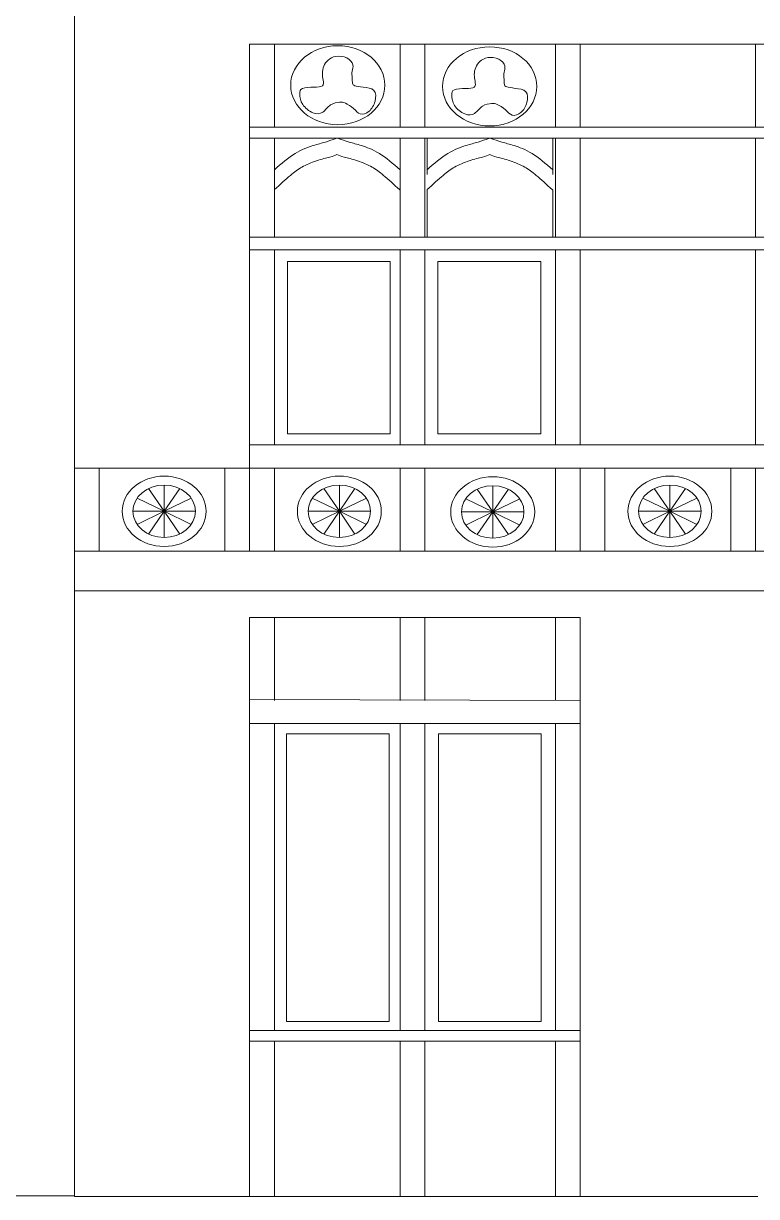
# Model space of a CAD drawing. Header units: centimetres. Extents: x -61 to 61, y -26 to 26.
# Drawn here: x -33.19 to -26.54, y 3.91 to 14.54 of the extents above; entities that cross this region are included whole.
import ezdxf

# ---------------------------------------------------------------- set-up
doc = ezdxf.new("R2010")
doc.units = ezdxf.units.CM
doc.header["$MEASUREMENT"] = 0
doc.layers.add('layer 1', color=7, linetype='Continuous')

msp = doc.modelspace()

# ---------------------------------------------------------------- linework, layer by layer
at = {"layer": 'layer 1', "color": 177, "lineweight": 9}
for points in [[(-32.72496, 3.90643), (-32.72496, 3.90643), (-32.72496, 15.18995), (-32.72496, 15.18995)], [(-31.13716, 14.34835), (-31.13716, 14.34835), (-30.91339, 14.34871), (-30.91339, 14.34871)], [(-30.91339, 14.34871), (-30.91339, 14.34871), (-30.91339, 13.59609), (-30.91339, 13.59609)], [(-29.77316, 14.34871), (-29.77316, 14.34871), (-30.91339, 14.34871), (-30.91339, 14.34871)], [(-29.77316, 14.34871), (-29.77316, 14.34871), (-29.77316, 13.59609), (-29.77316, 13.59609)], [(-29.77316, 14.34871), (-29.77316, 14.34871), (-29.54938, 14.34871), (-29.54938, 14.34871)], [(-29.54938, 14.34871), (-29.54938, 14.34871), (-29.54938, 13.59609), (-29.54938, 13.59609)], [(-28.36547, 14.34871), (-28.36547, 14.34871), (-29.54938, 14.34871), (-29.54938, 14.34871)], [(-28.36547, 14.34871), (-28.36547, 14.34871), (-28.36547, 13.59609), (-28.36547, 13.59609)], [(-28.36547, 14.34871), (-28.36547, 14.34871), (-28.1417, 14.34871), (-28.1417, 14.34871)], [(-28.1417, 14.34871), (-28.1417, 14.34871), (-28.1417, 13.59609), (-28.1417, 13.59609)], [(-26.55392, 14.34871), (-26.55392, 14.34871), (-26.55392, 13.59609), (-26.55392, 13.59609)], [(-31.13716, 14.34835), (-31.13716, 14.34835), (-31.13716, 13.59609), (-31.13716, 13.59609)], [(-31.13716, 13.59609), (-31.13716, 13.59609), (-19.19899, 13.59609), (-19.19899, 13.59609)], [(-31.13716, 13.59609), (-31.13716, 13.59609), (-31.13716, 13.4971), (-31.13716, 13.4971)], [(-31.13716, 13.4971), (-31.13716, 13.4971), (-31.13716, 12.59863), (-31.13716, 12.59863)], [(-31.13716, 13.4971), (-31.13716, 13.4971), (-19.19899, 13.4971), (-19.19899, 13.4971)], [(-30.91339, 13.4971), (-30.91339, 13.4971), (-30.91339, 12.59863), (-30.91339, 12.59863)], [(-29.77316, 13.4971), (-29.77316, 13.4971), (-29.77316, 12.59863), (-29.77316, 12.59863)], [(-29.54938, 13.4971), (-29.54938, 13.4971), (-29.54938, 12.59863), (-29.54938, 12.59863)], [(-28.36547, 13.4971), (-28.36547, 13.4971), (-28.36547, 12.59863), (-28.36547, 12.59863)], [(-28.1417, 13.4971), (-28.1417, 13.4971), (-28.1417, 12.59863), (-28.1417, 12.59863)], [(-26.55392, 13.4971), (-26.55392, 13.4971), (-26.55392, 12.59863), (-26.55392, 12.59863)], [(-31.13716, 12.59863), (-31.13716, 12.59863), (-19.19899, 12.59863), (-19.19899, 12.59863)], [(-31.13716, 12.59863), (-31.13716, 12.59863), (-31.13716, 12.4852), (-31.13716, 12.4852)], [(-31.13716, 12.4852), (-31.13716, 12.4852), (-31.13716, 10.71574), (-31.13716, 10.71574)], [(-31.13716, 12.4852), (-31.13716, 12.4852), (-19.19899, 12.4852), (-19.19899, 12.4852)], [(-30.91339, 12.4852), (-30.91339, 12.4852), (-30.91339, 10.71574), (-30.91339, 10.71574)], [(-29.77316, 12.4852), (-29.77316, 12.4852), (-29.77316, 10.71574), (-29.77316, 10.71574)], [(-29.54938, 12.4852), (-29.54938, 12.4852), (-29.54938, 10.71574), (-29.54938, 10.71574)], [(-28.36547, 12.4852), (-28.36547, 12.4852), (-28.36547, 10.71574), (-28.36547, 10.71574)], [(-28.1417, 12.4852), (-28.1417, 12.4852), (-28.1417, 10.71574), (-28.1417, 10.71574)], [(-26.55392, 12.4852), (-26.55392, 12.4852), (-26.55392, 10.71574), (-26.55392, 10.71574)], [(-31.13716, 10.71574), (-31.13716, 10.71574), (-18.97522, 10.71574), (-18.97522, 10.71574)], [(-31.13716, 10.71574), (-31.13716, 10.71574), (-31.13716, 10.50676), (-31.13716, 10.50676)], [(-31.13716, 10.50676), (-31.13716, 10.50676), (-32.72494, 10.50676), (-32.72494, 10.50676)], [(-32.50116, 10.50676), (-32.50116, 10.50676), (-32.50116, 9.75483), (-32.50116, 9.75483)], [(-31.36094, 10.50676), (-31.36094, 10.50676), (-31.36094, 9.75483), (-31.36094, 9.75483)], [(-31.13716, 10.50676), (-31.13716, 10.50676), (-31.13716, 9.75483), (-31.13716, 9.75483)], [(-31.13716, 10.50676), (-31.13716, 10.50676), (-17.61122, 10.50676), (-17.61122, 10.50676)], [(-30.91339, 10.50676), (-30.91339, 10.50676), (-30.91339, 9.75483), (-30.91339, 9.75483)], [(-29.77316, 10.50676), (-29.77316, 10.50676), (-29.77316, 9.75483), (-29.77316, 9.75483)], [(-29.54938, 10.50676), (-29.54938, 10.50676), (-29.54938, 9.75483), (-29.54938, 9.75483)], [(-28.36547, 10.50676), (-28.36547, 10.50676), (-28.36547, 9.75483), (-28.36547, 9.75483)], [(-28.1417, 10.50676), (-28.1417, 10.50676), (-28.1417, 9.75483), (-28.1417, 9.75483)], [(-27.91792, 10.50676), (-27.91792, 10.50676), (-27.91792, 9.75483), (-27.91792, 9.75483)], [(-26.7777, 10.50676), (-26.7777, 10.50676), (-26.7777, 9.75483), (-26.7777, 9.75483)], [(-26.55392, 10.50676), (-26.55392, 10.50676), (-26.55392, 9.75483), (-26.55392, 9.75483)], [(-31.91186, 10.11493), (-31.91186, 10.11493), (-32.05345, 10.32064), (-32.05345, 10.32064)], [(-31.91186, 10.11493), (-31.91186, 10.11493), (-31.91186, 10.35246), (-31.91186, 10.35246)], [(-31.91186, 10.11493), (-31.91186, 10.11493), (-31.77028, 10.32064), (-31.77028, 10.32064)], [(-30.32409, 10.11493), (-30.32409, 10.11493), (-30.46567, 10.32064), (-30.46567, 10.32064)], [(-30.32409, 10.11493), (-30.32409, 10.11493), (-30.32409, 10.35246), (-30.32409, 10.35246)], [(-30.32409, 10.11493), (-30.32409, 10.11493), (-30.18251, 10.32064), (-30.18251, 10.32064)], [(-28.93422, 10.10943), (-28.93422, 10.10943), (-29.0758, 10.31514), (-29.0758, 10.31514)], [(-28.93422, 10.10943), (-28.93422, 10.10943), (-28.93422, 10.34696), (-28.93422, 10.34696)], [(-28.93422, 10.10943), (-28.93422, 10.10943), (-28.79264, 10.31514), (-28.79264, 10.31514)], [(-27.32863, 10.11493), (-27.32863, 10.11493), (-27.47021, 10.32064), (-27.47021, 10.32064)], [(-27.32863, 10.11493), (-27.32863, 10.11493), (-27.32863, 10.35246), (-27.32863, 10.35246)], [(-27.32863, 10.11493), (-27.32863, 10.11493), (-27.18704, 10.32064), (-27.18704, 10.32064)], [(-31.91186, 10.11493), (-31.91186, 10.11493), (-32.15709, 10.2337), (-32.15709, 10.2337)], [(-31.91186, 10.11493), (-31.91186, 10.11493), (-31.66664, 10.2337), (-31.66664, 10.2337)], [(-30.32409, 10.11493), (-30.32409, 10.11493), (-30.56931, 10.2337), (-30.56931, 10.2337)], [(-30.32409, 10.11493), (-30.32409, 10.11493), (-30.07886, 10.2337), (-30.07886, 10.2337)], [(-28.93422, 10.10943), (-28.93422, 10.10943), (-29.17945, 10.22819), (-29.17945, 10.22819)], [(-28.93422, 10.10943), (-28.93422, 10.10943), (-28.689, 10.22819), (-28.689, 10.22819)], [(-27.32863, 10.11493), (-27.32863, 10.11493), (-27.57385, 10.2337), (-27.57385, 10.2337)], [(-27.32863, 10.11493), (-27.32863, 10.11493), (-27.0834, 10.2337), (-27.0834, 10.2337)], [(-31.91186, 10.11493), (-31.91186, 10.11493), (-32.19503, 10.11493), (-32.19503, 10.11493)], [(-31.91186, 10.11493), (-31.91186, 10.11493), (-32.15709, 9.99617), (-32.15709, 9.99617)], [(-31.91186, 10.11493), (-31.91186, 10.11493), (-32.05345, 9.90922), (-32.05345, 9.90922)], [(-31.91186, 10.11493), (-31.91186, 10.11493), (-31.91186, 9.8774), (-31.91186, 9.8774)], [(-31.91186, 10.11493), (-31.91186, 10.11493), (-31.77028, 9.90922), (-31.77028, 9.90922)], [(-31.91186, 10.11493), (-31.91186, 10.11493), (-31.66664, 9.99617), (-31.66664, 9.99617)], [(-31.91186, 10.11493), (-31.91186, 10.11493), (-31.6287, 10.11493), (-31.6287, 10.11493)], [(-30.32409, 10.11493), (-30.32409, 10.11493), (-30.60725, 10.11493), (-30.60725, 10.11493)], [(-30.32409, 10.11493), (-30.32409, 10.11493), (-30.56931, 9.99617), (-30.56931, 9.99617)], [(-30.32409, 10.11493), (-30.32409, 10.11493), (-30.46567, 9.90922), (-30.46567, 9.90922)], [(-30.32409, 10.11493), (-30.32409, 10.11493), (-30.32409, 9.8774), (-30.32409, 9.8774)], [(-30.32409, 10.11493), (-30.32409, 10.11493), (-30.18251, 9.90922), (-30.18251, 9.90922)], [(-30.32409, 10.11493), (-30.32409, 10.11493), (-30.07886, 9.99617), (-30.07886, 9.99617)], [(-30.32409, 10.11493), (-30.32409, 10.11493), (-30.04093, 10.11493), (-30.04093, 10.11493)], [(-28.93422, 10.10943), (-28.93422, 10.10943), (-29.21738, 10.10943), (-29.21738, 10.10943)], [(-28.93422, 10.10943), (-28.93422, 10.10943), (-29.17945, 9.99066), (-29.17945, 9.99066)], [(-28.93422, 10.10943), (-28.93422, 10.10943), (-29.0758, 9.90372), (-29.0758, 9.90372)], [(-28.93422, 10.10943), (-28.93422, 10.10943), (-28.93422, 9.8719), (-28.93422, 9.8719)], [(-28.93422, 10.10943), (-28.93422, 10.10943), (-28.79264, 9.90372), (-28.79264, 9.90372)], [(-28.93422, 10.10943), (-28.93422, 10.10943), (-28.689, 9.99066), (-28.689, 9.99066)], [(-28.93422, 10.10943), (-28.93422, 10.10943), (-28.65106, 10.10943), (-28.65106, 10.10943)], [(-27.32863, 10.11493), (-27.32863, 10.11493), (-27.61179, 10.11493), (-27.61179, 10.11493)], [(-27.32863, 10.11493), (-27.32863, 10.11493), (-27.57385, 9.99617), (-27.57385, 9.99617)], [(-27.32863, 10.11493), (-27.32863, 10.11493), (-27.47021, 9.90922), (-27.47021, 9.90922)], [(-27.32863, 10.11493), (-27.32863, 10.11493), (-27.32863, 9.8774), (-27.32863, 9.8774)], [(-27.32863, 10.11493), (-27.32863, 10.11493), (-27.18704, 9.90922), (-27.18704, 9.90922)], [(-27.32863, 10.11493), (-27.32863, 10.11493), (-27.0834, 9.99617), (-27.0834, 9.99617)], [(-27.32863, 10.11493), (-27.32863, 10.11493), (-27.04546, 10.11493), (-27.04546, 10.11493)], [(-31.13716, 9.75483), (-31.13716, 9.75483), (-32.72494, 9.75483), (-32.72494, 9.75483)], [(-31.13716, 9.75483), (-31.13716, 9.75483), (-17.61122, 9.75483), (-17.61122, 9.75483)], [(-32.72496, 9.39574), (-32.72496, 9.39574), (-17.61124, 9.39574), (-17.61124, 9.39574)], [(-31.13716, 4.56028), (-31.13716, 4.56028), (-31.13716, 9.15415), (-31.13716, 9.15415)], [(-31.13716, 9.15415), (-31.13716, 9.15415), (-28.1417, 9.15415), (-28.1417, 9.15415)], [(-30.91339, 8.40223), (-30.91339, 8.40223), (-30.91339, 9.15415), (-30.91339, 9.15415)], [(-29.77316, 8.40223), (-29.77316, 8.40223), (-29.77316, 9.15415), (-29.77316, 9.15415)], [(-29.54938, 8.40223), (-29.54938, 8.40223), (-29.54938, 9.15415), (-29.54938, 9.15415)], [(-28.36547, 8.40223), (-28.36547, 8.40223), (-28.36547, 9.15415), (-28.36547, 9.15415)], [(-28.1417, 8.40223), (-28.1417, 8.40223), (-28.1417, 9.15415), (-28.1417, 9.15415)], [(-30.91339, 6.42379), (-30.91339, 6.42379), (-30.91339, 8.19325), (-30.91339, 8.19325)], [(-29.77316, 6.42379), (-29.77316, 6.42379), (-29.77316, 8.19325), (-29.77316, 8.19325)], [(-29.54938, 6.42379), (-29.54938, 6.42379), (-29.54938, 8.19325), (-29.54938, 8.19325)], [(-28.36547, 6.42379), (-28.36547, 6.42379), (-28.36547, 8.19325), (-28.36547, 8.19325)], [(-28.1417, 6.42379), (-28.1417, 6.42379), (-28.1417, 8.19325), (-28.1417, 8.19325)], [(-30.91339, 6.42379), (-30.91339, 6.42379), (-30.91339, 6.31036), (-30.91339, 6.31036)], [(-29.77316, 6.42379), (-29.77316, 6.42379), (-29.77316, 6.31036), (-29.77316, 6.31036)], [(-29.54938, 6.42379), (-29.54938, 6.42379), (-29.54938, 6.31036), (-29.54938, 6.31036)], [(-28.36547, 6.42379), (-28.36547, 6.42379), (-28.36547, 6.31036), (-28.36547, 6.31036)], [(-28.1417, 6.42379), (-28.1417, 6.42379), (-28.1417, 6.31036), (-28.1417, 6.31036)], [(-30.91339, 5.41189), (-30.91339, 5.41189), (-30.91339, 6.31036), (-30.91339, 6.31036)], [(-29.77316, 5.41189), (-29.77316, 5.41189), (-29.77316, 6.31036), (-29.77316, 6.31036)], [(-29.54938, 5.41189), (-29.54938, 5.41189), (-29.54938, 6.31036), (-29.54938, 6.31036)], [(-28.36547, 5.41189), (-28.36547, 5.41189), (-28.36547, 6.31036), (-28.36547, 6.31036)], [(-28.1417, 5.41189), (-28.1417, 5.41189), (-28.1417, 6.31036), (-28.1417, 6.31036)], [(-28.1417, 5.41189), (-28.1417, 5.41189), (-31.13716, 5.41189), (-31.13716, 5.41189)], [(-28.1417, 5.41189), (-28.1417, 5.41189), (-28.1417, 5.3129), (-28.1417, 5.3129)], [(-28.1417, 5.3129), (-28.1417, 5.3129), (-31.13716, 5.3129), (-31.13716, 5.3129)], [(-30.91339, 4.56028), (-30.91339, 4.56028), (-30.91339, 5.3129), (-30.91339, 5.3129)], [(-29.77316, 3.90643), (-29.77316, 3.90643), (-29.77316, 5.3129), (-29.77316, 5.3129)], [(-29.54938, 3.90643), (-29.54938, 3.90643), (-29.54938, 5.3129), (-29.54938, 5.3129)], [(-28.36547, 3.90643), (-28.36547, 3.90643), (-28.36547, 5.3129), (-28.36547, 5.3129)], [(-28.1417, 3.90643), (-28.1417, 3.90643), (-28.1417, 5.3129), (-28.1417, 5.3129)], [(-31.13716, 4.56028), (-31.13716, 4.56028), (-31.13716, 3.90643), (-31.13716, 3.90643)], [(-30.91339, 4.56028), (-30.91339, 4.56028), (-30.91339, 3.90643), (-30.91339, 3.90643)]]:
    msp.add_open_spline(points, degree=3, dxfattribs=at)
for points, knots in [([(-28.1417, 14.34871), (-28.1417, 14.34871), (-26.55392, 14.34871), (-26.55392, 14.34871), (-26.55392, 14.34871), (-26.55392, 14.34871), (-26.33015, 14.34871), (-26.33015, 14.34871)], [0, 0, 0, 0, 0.33333333, 0.33333333, 0.33333333, 0.33333333, 1, 1, 1, 1]), ([(-30.3386, 13.61775), (-30.1029, 13.61775), (-29.91182, 13.77804), (-29.91182, 13.97576), (-29.91182, 13.97576), (-29.91182, 14.17348), (-30.1029, 14.33377), (-30.3386, 14.33377), (-30.3386, 14.33377), (-30.57431, 14.33377), (-30.76539, 14.17348), (-30.76539, 13.97576), (-30.76539, 13.97576), (-30.76539, 13.77804), (-30.57431, 13.61775), (-30.3386, 13.61775)], [0, 0, 0, 0, 0.2, 0.2, 0.2, 0.2, 0.4, 0.4, 0.4, 0.4, 0.6, 0.6, 0.6, 0.6, 1, 1, 1, 1]), ([(-28.96185, 13.60675), (-28.72615, 13.60675), (-28.53507, 13.76704), (-28.53507, 13.96476), (-28.53507, 13.96476), (-28.53507, 14.16248), (-28.72615, 14.32277), (-28.96185, 14.32277), (-28.96185, 14.32277), (-29.19756, 14.32277), (-29.38863, 14.16248), (-29.38863, 13.96476), (-29.38863, 13.96476), (-29.38863, 13.76704), (-29.19756, 13.60675), (-28.96185, 13.60675)], [0, 0, 0, 0, 0.2, 0.2, 0.2, 0.2, 0.4, 0.4, 0.4, 0.4, 0.6, 0.6, 0.6, 0.6, 1, 1, 1, 1]), ([(-31.91186, 9.79596), (-31.70186, 9.79596), (-31.53162, 9.93877), (-31.53162, 10.11493), (-31.53162, 10.11493), (-31.53162, 10.29109), (-31.70186, 10.4339), (-31.91186, 10.4339), (-31.91186, 10.4339), (-32.12187, 10.4339), (-32.29211, 10.29109), (-32.29211, 10.11493), (-32.29211, 10.11493), (-32.29211, 9.93877), (-32.12187, 9.79596), (-31.91186, 9.79596)], [0, 0, 0, 0, 0.2, 0.2, 0.2, 0.2, 0.4, 0.4, 0.4, 0.4, 0.6, 0.6, 0.6, 0.6, 1, 1, 1, 1]), ([(-30.32409, 9.79596), (-30.11409, 9.79596), (-29.94384, 9.93877), (-29.94384, 10.11493), (-29.94384, 10.11493), (-29.94384, 10.29109), (-30.11409, 10.4339), (-30.32409, 10.4339), (-30.32409, 10.4339), (-30.53409, 10.4339), (-30.70433, 10.29109), (-30.70433, 10.11493), (-30.70433, 10.11493), (-30.70433, 9.93877), (-30.53409, 9.79596), (-30.32409, 9.79596)], [0, 0, 0, 0, 0.2, 0.2, 0.2, 0.2, 0.4, 0.4, 0.4, 0.4, 0.6, 0.6, 0.6, 0.6, 1, 1, 1, 1]), ([(-28.93422, 9.79046), (-28.72422, 9.79046), (-28.55398, 9.93327), (-28.55398, 10.10943), (-28.55398, 10.10943), (-28.55398, 10.28559), (-28.72422, 10.4284), (-28.93422, 10.4284), (-28.93422, 10.4284), (-29.14423, 10.4284), (-29.31447, 10.28559), (-29.31447, 10.10943), (-29.31447, 10.10943), (-29.31447, 9.93327), (-29.14423, 9.79046), (-28.93422, 9.79046)], [0, 0, 0, 0, 0.2, 0.2, 0.2, 0.2, 0.4, 0.4, 0.4, 0.4, 0.6, 0.6, 0.6, 0.6, 1, 1, 1, 1]), ([(-27.32863, 9.79596), (-27.11862, 9.79596), (-26.94838, 9.93877), (-26.94838, 10.11493), (-26.94838, 10.11493), (-26.94838, 10.29109), (-27.11862, 10.4339), (-27.32863, 10.4339), (-27.32863, 10.4339), (-27.53863, 10.4339), (-27.70887, 10.29109), (-27.70887, 10.11493), (-27.70887, 10.11493), (-27.70887, 9.93877), (-27.53863, 9.79596), (-27.32863, 9.79596)], [0, 0, 0, 0, 0.2, 0.2, 0.2, 0.2, 0.4, 0.4, 0.4, 0.4, 0.6, 0.6, 0.6, 0.6, 1, 1, 1, 1]), ([(-31.91186, 9.8774), (-31.75548, 9.8774), (-31.6287, 9.98375), (-31.6287, 10.11493), (-31.6287, 10.11493), (-31.6287, 10.24611), (-31.75548, 10.35246), (-31.91186, 10.35246), (-31.91186, 10.35246), (-32.06825, 10.35246), (-32.19503, 10.24611), (-32.19503, 10.11493), (-32.19503, 10.11493), (-32.19503, 9.98375), (-32.06825, 9.8774), (-31.91186, 9.8774)], [0, 0, 0, 0, 0.2, 0.2, 0.2, 0.2, 0.4, 0.4, 0.4, 0.4, 0.6, 0.6, 0.6, 0.6, 1, 1, 1, 1]), ([(-30.32409, 9.8774), (-30.16771, 9.8774), (-30.04093, 9.98375), (-30.04093, 10.11493), (-30.04093, 10.11493), (-30.04093, 10.24611), (-30.16771, 10.35246), (-30.32409, 10.35246), (-30.32409, 10.35246), (-30.48047, 10.35246), (-30.60725, 10.24611), (-30.60725, 10.11493), (-30.60725, 10.11493), (-30.60725, 9.98375), (-30.48047, 9.8774), (-30.32409, 9.8774)], [0, 0, 0, 0, 0.2, 0.2, 0.2, 0.2, 0.4, 0.4, 0.4, 0.4, 0.6, 0.6, 0.6, 0.6, 1, 1, 1, 1]), ([(-28.93422, 9.8719), (-28.77784, 9.8719), (-28.65106, 9.97825), (-28.65106, 10.10943), (-28.65106, 10.10943), (-28.65106, 10.24061), (-28.77784, 10.34696), (-28.93422, 10.34696), (-28.93422, 10.34696), (-29.09061, 10.34696), (-29.21738, 10.24061), (-29.21738, 10.10943), (-29.21738, 10.10943), (-29.21738, 9.97825), (-29.09061, 9.8719), (-28.93422, 9.8719)], [0, 0, 0, 0, 0.2, 0.2, 0.2, 0.2, 0.4, 0.4, 0.4, 0.4, 0.6, 0.6, 0.6, 0.6, 1, 1, 1, 1]), ([(-27.32863, 9.8774), (-27.17224, 9.8774), (-27.04546, 9.98375), (-27.04546, 10.11493), (-27.04546, 10.11493), (-27.04546, 10.24611), (-27.17224, 10.35246), (-27.32863, 10.35246), (-27.32863, 10.35246), (-27.48501, 10.35246), (-27.61179, 10.24611), (-27.61179, 10.11493), (-27.61179, 10.11493), (-27.61179, 9.98375), (-27.48501, 9.8774), (-27.32863, 9.8774)], [0, 0, 0, 0, 0.2, 0.2, 0.2, 0.2, 0.4, 0.4, 0.4, 0.4, 0.6, 0.6, 0.6, 0.6, 1, 1, 1, 1]), ([(-31.13716, 8.4105), (-31.13716, 8.4105), (-28.1417, 8.40223), (-28.1417, 8.40223), (-28.1417, 8.40223), (-28.1417, 8.40223), (-28.1417, 8.19325), (-28.1417, 8.19325), (-28.1417, 8.19325), (-28.1417, 8.19325), (-31.13716, 8.19325), (-31.13716, 8.19325)], [0, 0, 0, 0, 0.25, 0.25, 0.25, 0.25, 0.5, 0.5, 0.5, 0.5, 1, 1, 1, 1])]:
    msp.add_open_spline(points, degree=3, knots=knots, dxfattribs=at)
at = {"layer": 'layer 1', "color": 242, "lineweight": 9}
for points, knots in [([(-30.47838, 13.96942), (-30.49149, 13.95842), (-30.51991, 13.95842), (-30.55596, 13.95751), (-30.55596, 13.95751), (-30.59202, 13.95659), (-30.63573, 13.95475), (-30.65867, 13.94559), (-30.65867, 13.94559), (-30.68162, 13.93642), (-30.6838, 13.91992), (-30.68271, 13.89426), (-30.68271, 13.89426), (-30.68162, 13.86859), (-30.67725, 13.83377), (-30.65649, 13.80168), (-30.65649, 13.80168), (-30.63573, 13.7696), (-30.59857, 13.74027), (-30.5647, 13.72652), (-30.5647, 13.72652), (-30.53083, 13.71277), (-30.50023, 13.71461), (-30.4751, 13.73111), (-30.4751, 13.73111), (-30.44997, 13.74761), (-30.4303, 13.77877), (-30.404, 13.79674), (-30.404, 13.79674), (-30.3777, 13.81471), (-30.34477, 13.8195), (-30.32291, 13.82133), (-30.32291, 13.82133), (-30.30106, 13.82316), (-30.29029, 13.82205), (-30.26961, 13.81233), (-30.26961, 13.81233), (-30.24892, 13.8026), (-30.21833, 13.78427), (-30.19538, 13.76411), (-30.19538, 13.76411), (-30.17244, 13.74394), (-30.15714, 13.72194), (-30.13419, 13.71553), (-30.13419, 13.71553), (-30.11125, 13.70911), (-30.08065, 13.71827), (-30.05552, 13.73935), (-30.05552, 13.73935), (-30.03039, 13.76044), (-30.01072, 13.79343), (-30.0008, 13.82978), (-30.0008, 13.82978), (-29.99087, 13.86612), (-29.99068, 13.90581), (-30.01145, 13.92782), (-30.01145, 13.92782), (-30.0322, 13.94981), (-30.07391, 13.95411), (-30.10806, 13.95824), (-30.10806, 13.95824), (-30.14222, 13.96236), (-30.16883, 13.96628), (-30.18415, 13.97111), (-30.18415, 13.97111), (-30.19948, 13.97594), (-30.20353, 13.98166), (-30.20543, 13.99312), (-30.20543, 13.99312), (-30.20733, 14.00458), (-30.20708, 14.02179), (-30.20815, 14.04171), (-30.20815, 14.04171), (-30.20922, 14.06163), (-30.21158, 14.08427), (-30.2084, 14.10384), (-30.2084, 14.10384), (-30.20521, 14.12341), (-30.19647, 14.13991), (-30.20194, 14.16099), (-30.20194, 14.16099), (-30.2074, 14.18207), (-30.22707, 14.20773), (-30.25657, 14.2224), (-30.25657, 14.2224), (-30.28607, 14.23706), (-30.32541, 14.24073), (-30.356, 14.23615), (-30.356, 14.23615), (-30.3866, 14.23156), (-30.40845, 14.21873), (-30.42593, 14.20315), (-30.42593, 14.20315), (-30.44341, 14.18757), (-30.45652, 14.16923), (-30.46527, 14.14815), (-30.46527, 14.14815), (-30.47401, 14.12707), (-30.47838, 14.10324), (-30.47838, 14.08216), (-30.47838, 14.08216), (-30.47838, 14.06108), (-30.47401, 14.04275), (-30.47073, 14.02259), (-30.47073, 14.02259), (-30.46745, 14.00242), (-30.46527, 13.98042), (-30.47838, 13.96942)], [0, 0, 0, 0, 0.03571429, 0.03571429, 0.03571429, 0.03571429, 0.07142857, 0.07142857, 0.07142857, 0.07142857, 0.10714286, 0.10714286, 0.10714286, 0.10714286, 0.14285714, 0.14285714, 0.14285714, 0.14285714, 0.17857143, 0.17857143, 0.17857143, 0.17857143, 0.21428571, 0.21428571, 0.21428571, 0.21428571, 0.25, 0.25, 0.25, 0.25, 0.28571429, 0.28571429, 0.28571429, 0.28571429, 0.32142857, 0.32142857, 0.32142857, 0.32142857, 0.35714286, 0.35714286, 0.35714286, 0.35714286, 0.39285714, 0.39285714, 0.39285714, 0.39285714, 0.42857143, 0.42857143, 0.42857143, 0.42857143, 0.46428571, 0.46428571, 0.46428571, 0.46428571, 0.5, 0.5, 0.5, 0.5, 0.53571429, 0.53571429, 0.53571429, 0.53571429, 0.57142857, 0.57142857, 0.57142857, 0.57142857, 0.60714286, 0.60714286, 0.60714286, 0.60714286, 0.64285714, 0.64285714, 0.64285714, 0.64285714, 0.67857143, 0.67857143, 0.67857143, 0.67857143, 0.71428571, 0.71428571, 0.71428571, 0.71428571, 0.75, 0.75, 0.75, 0.75, 0.78571429, 0.78571429, 0.78571429, 0.78571429, 0.82142857, 0.82142857, 0.82142857, 0.82142857, 0.85714286, 0.85714286, 0.85714286, 0.85714286, 0.89285714, 0.89285714, 0.89285714, 0.89285714, 0.92857143, 0.92857143, 0.92857143, 0.92857143, 1, 1, 1, 1]), ([(-29.10163, 13.95842), (-29.11474, 13.94742), (-29.14316, 13.94742), (-29.17921, 13.94651), (-29.17921, 13.94651), (-29.21527, 13.94559), (-29.25898, 13.94375), (-29.28192, 13.93459), (-29.28192, 13.93459), (-29.30487, 13.92542), (-29.30705, 13.90892), (-29.30596, 13.88326), (-29.30596, 13.88326), (-29.30487, 13.85759), (-29.3005, 13.82277), (-29.27974, 13.79068), (-29.27974, 13.79068), (-29.25898, 13.7586), (-29.22182, 13.72927), (-29.18795, 13.71552), (-29.18795, 13.71552), (-29.15408, 13.70177), (-29.12348, 13.70361), (-29.09835, 13.72011), (-29.09835, 13.72011), (-29.07322, 13.73661), (-29.05355, 13.76777), (-29.02725, 13.78574), (-29.02725, 13.78574), (-29.00095, 13.80371), (-28.96801, 13.8085), (-28.94616, 13.81033), (-28.94616, 13.81033), (-28.92431, 13.81216), (-28.91354, 13.81105), (-28.89286, 13.80133), (-28.89286, 13.80133), (-28.87217, 13.7916), (-28.84158, 13.77327), (-28.81863, 13.75311), (-28.81863, 13.75311), (-28.79569, 13.73294), (-28.78039, 13.71094), (-28.75744, 13.70453), (-28.75744, 13.70453), (-28.7345, 13.69811), (-28.7039, 13.70727), (-28.67877, 13.72835), (-28.67877, 13.72835), (-28.65364, 13.74943), (-28.63397, 13.78243), (-28.62405, 13.81878), (-28.62405, 13.81878), (-28.61412, 13.85512), (-28.61393, 13.89481), (-28.6347, 13.91682), (-28.6347, 13.91682), (-28.65545, 13.93881), (-28.69716, 13.94311), (-28.73131, 13.94723), (-28.73131, 13.94723), (-28.76547, 13.95136), (-28.79208, 13.95528), (-28.8074, 13.96011), (-28.8074, 13.96011), (-28.82273, 13.96494), (-28.82678, 13.97065), (-28.82868, 13.98212), (-28.82868, 13.98212), (-28.83058, 13.99358), (-28.83033, 14.01079), (-28.8314, 14.03071), (-28.8314, 14.03071), (-28.83246, 14.05063), (-28.83483, 14.07327), (-28.83165, 14.09284), (-28.83165, 14.09284), (-28.82846, 14.11241), (-28.81972, 14.1289), (-28.82519, 14.14999), (-28.82519, 14.14999), (-28.83065, 14.17107), (-28.85032, 14.19673), (-28.87982, 14.2114), (-28.87982, 14.2114), (-28.90932, 14.22606), (-28.94866, 14.22972), (-28.97925, 14.22515), (-28.97925, 14.22515), (-29.00985, 14.22056), (-29.0317, 14.20773), (-29.04918, 14.19215), (-29.04918, 14.19215), (-29.06666, 14.17657), (-29.07977, 14.15823), (-29.08852, 14.13715), (-29.08852, 14.13715), (-29.09726, 14.11607), (-29.10163, 14.09224), (-29.10163, 14.07116), (-29.10163, 14.07116), (-29.10163, 14.05008), (-29.09726, 14.03175), (-29.09398, 14.01159), (-29.09398, 14.01159), (-29.0907, 13.99142), (-29.08852, 13.96942), (-29.10163, 13.95842)], [0, 0, 0, 0, 0.03571429, 0.03571429, 0.03571429, 0.03571429, 0.07142857, 0.07142857, 0.07142857, 0.07142857, 0.10714286, 0.10714286, 0.10714286, 0.10714286, 0.14285714, 0.14285714, 0.14285714, 0.14285714, 0.17857143, 0.17857143, 0.17857143, 0.17857143, 0.21428571, 0.21428571, 0.21428571, 0.21428571, 0.25, 0.25, 0.25, 0.25, 0.28571429, 0.28571429, 0.28571429, 0.28571429, 0.32142857, 0.32142857, 0.32142857, 0.32142857, 0.35714286, 0.35714286, 0.35714286, 0.35714286, 0.39285714, 0.39285714, 0.39285714, 0.39285714, 0.42857143, 0.42857143, 0.42857143, 0.42857143, 0.46428571, 0.46428571, 0.46428571, 0.46428571, 0.5, 0.5, 0.5, 0.5, 0.53571429, 0.53571429, 0.53571429, 0.53571429, 0.57142857, 0.57142857, 0.57142857, 0.57142857, 0.60714286, 0.60714286, 0.60714286, 0.60714286, 0.64285714, 0.64285714, 0.64285714, 0.64285714, 0.67857143, 0.67857143, 0.67857143, 0.67857143, 0.71428571, 0.71428571, 0.71428571, 0.71428571, 0.75, 0.75, 0.75, 0.75, 0.78571429, 0.78571429, 0.78571429, 0.78571429, 0.82142857, 0.82142857, 0.82142857, 0.82142857, 0.85714286, 0.85714286, 0.85714286, 0.85714286, 0.89285714, 0.89285714, 0.89285714, 0.89285714, 0.92857143, 0.92857143, 0.92857143, 0.92857143, 1, 1, 1, 1]), ([(-30.91339, 13.1653), (-30.91339, 13.1653), (-30.91339, 13.4971), (-30.91339, 13.4971), (-30.91339, 13.4971), (-30.91339, 13.4971), (-30.34327, 13.4971), (-30.34327, 13.4971)], [0, 0, 0, 0, 0.33333333, 0.33333333, 0.33333333, 0.33333333, 1, 1, 1, 1]), ([(-30.91339, 13.20929), (-30.84953, 13.26429), (-30.78566, 13.31929), (-30.72533, 13.35687), (-30.72533, 13.35687), (-30.66498, 13.39445), (-30.60817, 13.41461), (-30.56337, 13.42836), (-30.56337, 13.42836), (-30.51857, 13.44211), (-30.48579, 13.44944), (-30.45111, 13.45983), (-30.45111, 13.45983), (-30.41643, 13.47021), (-30.37985, 13.48366), (-30.36157, 13.49038), (-30.36157, 13.49038), (-30.34327, 13.4971), (-30.34327, 13.4971), (-30.34327, 13.4971)], [0, 0, 0, 0, 0.16666667, 0.16666667, 0.16666667, 0.16666667, 0.33333333, 0.33333333, 0.33333333, 0.33333333, 0.5, 0.5, 0.5, 0.5, 0.66666667, 0.66666667, 0.66666667, 0.66666667, 1, 1, 1, 1]), ([(-29.77316, 13.1653), (-29.77316, 13.1653), (-29.77316, 13.4971), (-29.77316, 13.4971), (-29.77316, 13.4971), (-29.77316, 13.4971), (-30.34327, 13.4971), (-30.34327, 13.4971)], [0, 0, 0, 0, 0.33333333, 0.33333333, 0.33333333, 0.33333333, 1, 1, 1, 1]), ([(-29.77316, 13.20929), (-29.83702, 13.26429), (-29.90089, 13.31929), (-29.96122, 13.35687), (-29.96122, 13.35687), (-30.02156, 13.39445), (-30.07838, 13.41461), (-30.12318, 13.42836), (-30.12318, 13.42836), (-30.16798, 13.44211), (-30.20076, 13.44944), (-30.23544, 13.45983), (-30.23544, 13.45983), (-30.27012, 13.47021), (-30.30669, 13.48366), (-30.32498, 13.49038), (-30.32498, 13.49038), (-30.34327, 13.4971), (-30.34327, 13.4971), (-30.34327, 13.4971)], [0, 0, 0, 0, 0.16666667, 0.16666667, 0.16666667, 0.16666667, 0.33333333, 0.33333333, 0.33333333, 0.33333333, 0.5, 0.5, 0.5, 0.5, 0.66666667, 0.66666667, 0.66666667, 0.66666667, 1, 1, 1, 1]), ([(-29.52971, 13.1653), (-29.52971, 13.1653), (-29.52971, 13.4971), (-29.52971, 13.4971), (-29.52971, 13.4971), (-29.52971, 13.4971), (-28.9596, 13.4971), (-28.9596, 13.4971)], [0, 0, 0, 0, 0.33333333, 0.33333333, 0.33333333, 0.33333333, 1, 1, 1, 1]), ([(-29.52971, 13.20929), (-29.46585, 13.26429), (-29.40198, 13.31929), (-29.34165, 13.35687), (-29.34165, 13.35687), (-29.28131, 13.39445), (-29.22449, 13.41461), (-29.17969, 13.42836), (-29.17969, 13.42836), (-29.13489, 13.44211), (-29.10211, 13.44944), (-29.06743, 13.45983), (-29.06743, 13.45983), (-29.03275, 13.47021), (-28.99618, 13.48366), (-28.97789, 13.49038), (-28.97789, 13.49038), (-28.9596, 13.4971), (-28.9596, 13.4971), (-28.9596, 13.4971)], [0, 0, 0, 0, 0.16666667, 0.16666667, 0.16666667, 0.16666667, 0.33333333, 0.33333333, 0.33333333, 0.33333333, 0.5, 0.5, 0.5, 0.5, 0.66666667, 0.66666667, 0.66666667, 0.66666667, 1, 1, 1, 1]), ([(-28.38948, 13.1653), (-28.38948, 13.1653), (-28.38948, 13.4971), (-28.38948, 13.4971), (-28.38948, 13.4971), (-28.38948, 13.4971), (-28.9596, 13.4971), (-28.9596, 13.4971)], [0, 0, 0, 0, 0.33333333, 0.33333333, 0.33333333, 0.33333333, 1, 1, 1, 1]), ([(-28.38948, 13.20929), (-28.45334, 13.26429), (-28.51721, 13.31929), (-28.57754, 13.35687), (-28.57754, 13.35687), (-28.63789, 13.39445), (-28.6947, 13.41461), (-28.7395, 13.42836), (-28.7395, 13.42836), (-28.7843, 13.44211), (-28.81708, 13.44944), (-28.85176, 13.45983), (-28.85176, 13.45983), (-28.88644, 13.47021), (-28.92302, 13.48366), (-28.9413, 13.49038), (-28.9413, 13.49038), (-28.9596, 13.4971), (-28.9596, 13.4971), (-28.9596, 13.4971)], [0, 0, 0, 0, 0.16666667, 0.16666667, 0.16666667, 0.16666667, 0.33333333, 0.33333333, 0.33333333, 0.33333333, 0.5, 0.5, 0.5, 0.5, 0.66666667, 0.66666667, 0.66666667, 0.66666667, 1, 1, 1, 1]), ([(-30.91339, 13.02922), (-30.86073, 13.07689), (-30.80807, 13.12455), (-30.76809, 13.15847), (-30.76809, 13.15847), (-30.72809, 13.19238), (-30.70078, 13.21254), (-30.66309, 13.23317), (-30.66309, 13.23317), (-30.62539, 13.25379), (-30.57731, 13.27487), (-30.53142, 13.29045), (-30.53142, 13.29045), (-30.48553, 13.30603), (-30.44182, 13.31612), (-30.41123, 13.32482), (-30.41123, 13.32482), (-30.38063, 13.33353), (-30.36315, 13.34087), (-30.34566, 13.3482)], [0, 0, 0, 0, 0.16666667, 0.16666667, 0.16666667, 0.16666667, 0.33333333, 0.33333333, 0.33333333, 0.33333333, 0.5, 0.5, 0.5, 0.5, 0.66666667, 0.66666667, 0.66666667, 0.66666667, 1, 1, 1, 1]), ([(-29.77794, 13.02922), (-29.8306, 13.07689), (-29.88326, 13.12455), (-29.92324, 13.15847), (-29.92324, 13.15847), (-29.96323, 13.19238), (-29.99055, 13.21254), (-30.02824, 13.23317), (-30.02824, 13.23317), (-30.06594, 13.25379), (-30.11402, 13.27487), (-30.15991, 13.29045), (-30.15991, 13.29045), (-30.2058, 13.30603), (-30.24951, 13.31612), (-30.2801, 13.32482), (-30.2801, 13.32482), (-30.3107, 13.33353), (-30.32818, 13.34087), (-30.34566, 13.3482)], [0, 0, 0, 0, 0.16666667, 0.16666667, 0.16666667, 0.16666667, 0.33333333, 0.33333333, 0.33333333, 0.33333333, 0.5, 0.5, 0.5, 0.5, 0.66666667, 0.66666667, 0.66666667, 0.66666667, 1, 1, 1, 1]), ([(-29.52971, 13.02922), (-29.47705, 13.07689), (-29.4244, 13.12455), (-29.38441, 13.15847), (-29.38441, 13.15847), (-29.34442, 13.19238), (-29.31711, 13.21254), (-29.27941, 13.23317), (-29.27941, 13.23317), (-29.24171, 13.25379), (-29.19363, 13.27487), (-29.14774, 13.29045), (-29.14774, 13.29045), (-29.10185, 13.30603), (-29.05814, 13.31612), (-29.02755, 13.32482), (-29.02755, 13.32482), (-28.99696, 13.33353), (-28.97947, 13.34087), (-28.96199, 13.3482)], [0, 0, 0, 0, 0.16666667, 0.16666667, 0.16666667, 0.16666667, 0.33333333, 0.33333333, 0.33333333, 0.33333333, 0.5, 0.5, 0.5, 0.5, 0.66666667, 0.66666667, 0.66666667, 0.66666667, 1, 1, 1, 1]), ([(-28.39426, 13.02922), (-28.44692, 13.07689), (-28.49958, 13.12455), (-28.53957, 13.15847), (-28.53957, 13.15847), (-28.57956, 13.19238), (-28.60687, 13.21254), (-28.64456, 13.23317), (-28.64456, 13.23317), (-28.68226, 13.25379), (-28.73035, 13.27487), (-28.77624, 13.29045), (-28.77624, 13.29045), (-28.82213, 13.30603), (-28.86583, 13.31612), (-28.89642, 13.32482), (-28.89642, 13.32482), (-28.92702, 13.33353), (-28.94451, 13.34087), (-28.96199, 13.3482)], [0, 0, 0, 0, 0.16666667, 0.16666667, 0.16666667, 0.16666667, 0.33333333, 0.33333333, 0.33333333, 0.33333333, 0.5, 0.5, 0.5, 0.5, 0.66666667, 0.66666667, 0.66666667, 0.66666667, 1, 1, 1, 1]), ([(-30.91339, 13.02922), (-30.91339, 13.02922), (-30.91339, 12.59863), (-30.91339, 12.59863), (-30.91339, 12.59863), (-30.91339, 12.59863), (-29.77316, 12.59863), (-29.77316, 12.59863), (-29.77316, 12.59863), (-29.77316, 12.59863), (-29.77316, 13.02599), (-29.77316, 13.02599), (-29.77316, 13.02599), (-29.77316, 13.02599), (-29.77794, 13.02922), (-29.77794, 13.02922)], [0, 0, 0, 0, 0.2, 0.2, 0.2, 0.2, 0.4, 0.4, 0.4, 0.4, 0.6, 0.6, 0.6, 0.6, 1, 1, 1, 1]), ([(-29.52971, 13.02922), (-29.52971, 13.02922), (-29.52971, 12.59863), (-29.52971, 12.59863), (-29.52971, 12.59863), (-29.52971, 12.59863), (-28.38948, 12.59863), (-28.38948, 12.59863), (-28.38948, 12.59863), (-28.38948, 12.59863), (-28.38948, 13.02599), (-28.38948, 13.02599), (-28.38948, 13.02599), (-28.38948, 13.02599), (-28.39426, 13.02922), (-28.39426, 13.02922)], [0, 0, 0, 0, 0.2, 0.2, 0.2, 0.2, 0.4, 0.4, 0.4, 0.4, 0.6, 0.6, 0.6, 0.6, 1, 1, 1, 1]), ([(-30.79429, 12.37884), (-30.79429, 12.37884), (-29.86335, 12.37884), (-29.86335, 12.37884), (-29.86335, 12.37884), (-29.86335, 12.37884), (-29.86335, 10.81699), (-29.86335, 10.81699), (-29.86335, 10.81699), (-29.86335, 10.81699), (-30.79429, 10.81699), (-30.79429, 10.81699), (-30.79429, 10.81699), (-30.79429, 10.81699), (-30.79429, 12.37884), (-30.79429, 12.37884)], [0, 0, 0, 0, 0.2, 0.2, 0.2, 0.2, 0.4, 0.4, 0.4, 0.4, 0.6, 0.6, 0.6, 0.6, 1, 1, 1, 1]), ([(-29.43065, 12.37884), (-29.43065, 12.37884), (-28.4997, 12.37884), (-28.4997, 12.37884), (-28.4997, 12.37884), (-28.4997, 12.37884), (-28.4997, 10.81699), (-28.4997, 10.81699), (-28.4997, 10.81699), (-28.4997, 10.81699), (-29.43065, 10.81699), (-29.43065, 10.81699), (-29.43065, 10.81699), (-29.43065, 10.81699), (-29.43065, 12.37884), (-29.43065, 12.37884)], [0, 0, 0, 0, 0.2, 0.2, 0.2, 0.2, 0.4, 0.4, 0.4, 0.4, 0.6, 0.6, 0.6, 0.6, 1, 1, 1, 1]), ([(-30.80271, 8.09832), (-30.80271, 8.09832), (-29.87176, 8.09832), (-29.87176, 8.09832), (-29.87176, 8.09832), (-29.87176, 8.09832), (-29.87176, 5.49156), (-29.87176, 5.49156), (-29.87176, 5.49156), (-29.87176, 5.49156), (-30.80271, 5.49156), (-30.80271, 5.49156), (-30.80271, 5.49156), (-30.80271, 5.49156), (-30.80271, 8.09832), (-30.80271, 8.09832)], [0, 0, 0, 0, 0.2, 0.2, 0.2, 0.2, 0.4, 0.4, 0.4, 0.4, 0.6, 0.6, 0.6, 0.6, 1, 1, 1, 1]), ([(-29.42596, 8.09832), (-29.42596, 8.09832), (-28.49501, 8.09832), (-28.49501, 8.09832), (-28.49501, 8.09832), (-28.49501, 8.09832), (-28.49501, 5.49156), (-28.49501, 5.49156), (-28.49501, 5.49156), (-28.49501, 5.49156), (-29.42596, 5.49156), (-29.42596, 5.49156), (-29.42596, 5.49156), (-29.42596, 5.49156), (-29.42596, 8.09832), (-29.42596, 8.09832)], [0, 0, 0, 0, 0.2, 0.2, 0.2, 0.2, 0.4, 0.4, 0.4, 0.4, 0.6, 0.6, 0.6, 0.6, 1, 1, 1, 1])]:
    msp.add_open_spline(points, degree=3, knots=knots, dxfattribs=at)
at = {"layer": 'layer 1', "color": 250, "lineweight": 9}
for points in [[(-37.84752, 3.91196), (-37.84752, 3.91196), (-32.72496, 3.91196), (-32.72496, 3.91196)], [(-32.72496, 3.90643), (-32.72496, 3.90643), (-32.72496, 3.91196), (-32.72496, 3.91196)], [(-26.5331, 3.90644), (-26.5331, 3.90644), (-32.72496, 3.90644), (-32.72496, 3.90644)]]:
    msp.add_open_spline(points, degree=3, dxfattribs=at)

doc.saveas('drawing.dxf')
